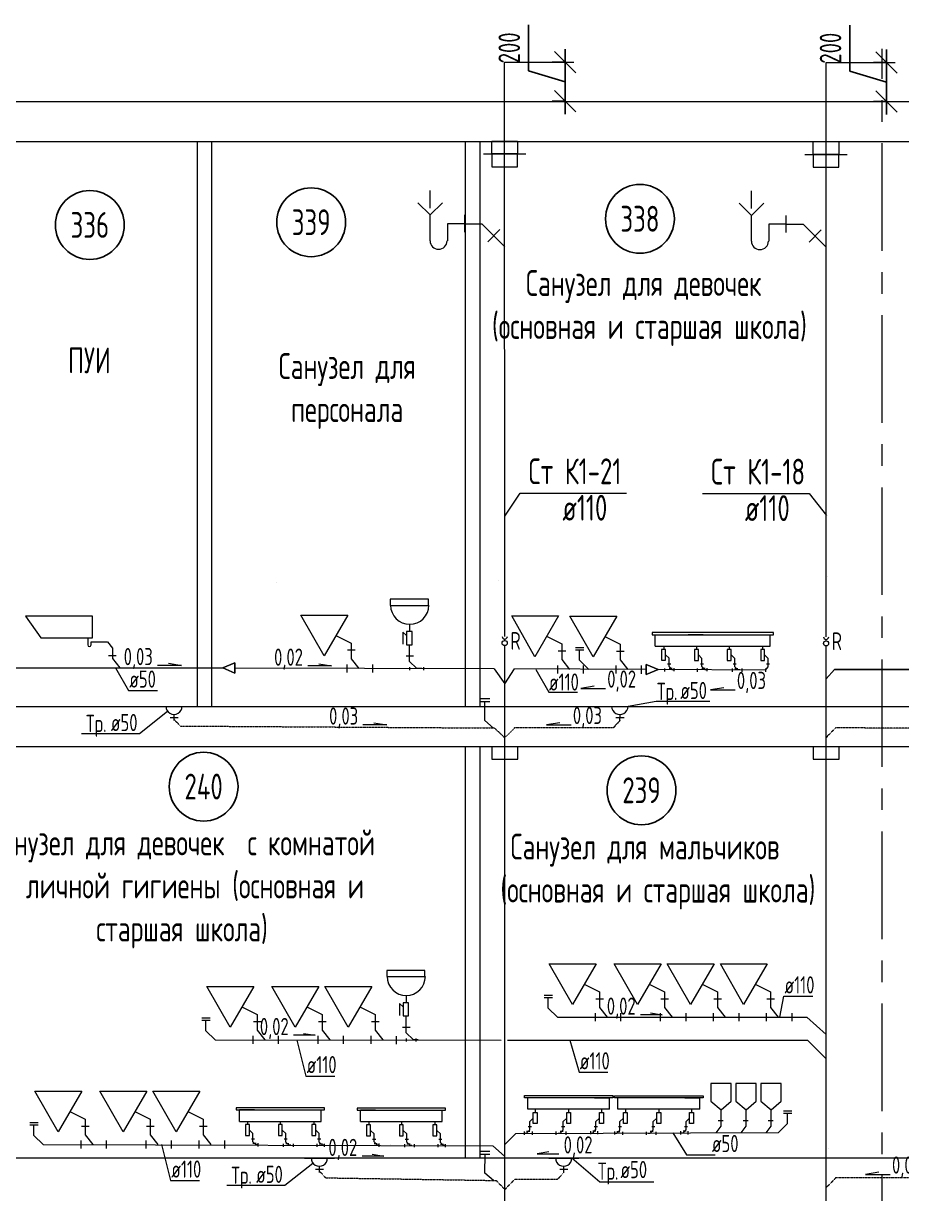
# Model space of a CAD drawing. Header units: millimetres. Extents: x -8689834 to 9419935, y -370377 to 166066.
# Drawn here: x -343534 to -333327, y -14320 to -719 of the extents above; entities that cross this region are included whole.
import ezdxf
from ezdxf.enums import TextEntityAlignment as Align

# ---------------------------------------------------------------- set-up
doc = ezdxf.new("R2010")
doc.units = ezdxf.units.MM
doc.header["$MEASUREMENT"] = 0
doc.linetypes.add('CENTER', pattern=[2, 1.25, -0.25, 0.25, -0.25])
doc.linetypes.add('gost5', pattern=[0.137795, 0.098425, -0.03937, 0, 0])
doc.layers.get('0').update_dxf_attribs({"color": 250, "lineweight": 9})
for name, color, linetype, lineweight in [('_0', 250, 'Continuous', 9), ('АР_Маркер экспликации', 239, 'Continuous', 13), ('АР_Номер помещения', 1, 'Continuous', 25), ('АР_Оси', 195, 'Continuous', 9), ('АР_Оси размеры', 164, 'Continuous', 9), ('АР_Помещения_площадь', 19, 'Continuous', 9), ('ВК_канализация', 32, 'Continuous', 30)]:
    doc.layers.add(name, color=color, linetype=linetype, lineweight=lineweight)
for name, color, linetype in [('PDF _0', 7, 'Continuous'), ('PDF __ВК-Text В1', 7, 'Continuous'), ('PDF __ВК-В1', 5, 'Continuous'), ('PDF __ВК-переход', 7, 'Continuous'), ('PDF __ВК-переход на SML', 3, 'Continuous'), ('PDF __ВК-противопожарные муфты', 1, 'Continuous'), ('PDF __ВК-размеры', 7, 'Continuous'), ('PDF __ВК-стены', 7, 'Continuous'), ('PDF __К14', 3, 'Continuous'), ('PDF __Сантехника', 7, 'Continuous'), ('PDF _TEKSTBK', 7, 'Continuous'), ('АР_Таблицы', 250, 'Continuous')]:
    doc.layers.add(name, color=color, linetype=linetype)
doc.layers.add('PDF __ВК-К1', color=7, linetype='Continuous', true_color=0xb80000)
doc.styles.add('ISOCPEUR', font='isocpeur.ttf', dxfattribs={"width": 0.7})
doc.styles.get("Standard").update_dxf_attribs({"font": 'isocpeur.ttf', "width": 0.7})
doc.styles.add('ГОСТ 2.304', font='isocpeur.ttf', dxfattribs={"width": 0.7})
doc.dimstyles.new('СПДС', dxfattribs={"dimscale": 100, "dimtxt": 2.5, "dimasz": 2.5, "dimexe": 1.5, "dimexo": 0, "dimgap": 1, "dimtad": 1, "dimdec": 0, "dimrnd": 1, "dimtxsty": 'ГОСТ 2.304', "dimblk": 'OBLIQUE', "dimcen": 2.5, "dimdle": 1.5, "dimadec": 0, "dimazin": 2, "dimtfac": 0.75, "dimtdec": 0, "dimtmove": 1, "dimatfit": 3, "dimfxl": 1, "dimtolj": 1, "dimarcsym": 1})

# ---------------------------------------------------------------- blocks, each defined once
blk = doc.blocks.new('*U3337')
at = {"layer": 'АР_Номер помещения', "color": 7}
blk.add_circle((-15720, 4793), 400, dxfattribs=at)
at = {"layer": 'АР_Помещения_площадь', "color": 7}
blk.add_line((-13545, 633), (-13545, 633), dxfattribs=at)
at = {"color": 7, "style": 'ISOCPEUR', "width": 0.7, "flags": 1}
blk.add_attdef('КАТЕГОРИЯ', (-499, -2092), '', height=250, dxfattribs=at)
at = {"layer": 'АР_Номер помещения', "color": 7, "style": 'ISOCPEUR', "width": 0.7}
blk.add_attdef('НОМЕР_ПОМЕЩЕНИЯ', text='', height=300, dxfattribs=at).set_placement((-15720, 4793), align=Align.MIDDLE_CENTER)
at = {"layer": 'АР_Помещения_площадь', "color": 7, "lineweight": 30, "width": 0.7, "flags": 104}
blk.add_attdef('ИМЯ_ПОМЕЩЕНИЯ', text='', height=100, dxfattribs=at).set_placement((158, 1217), align=Align.MIDDLE_CENTER)
at = {"layer": 'АР_Помещения_площадь', "color": 7, "style": 'ISOCPEUR', "width": 0.7}
blk.add_attdef('ПЛОЩАДЬ_ПОМЕЩЕНИЯ', text='', height=200, dxfattribs=at).set_placement((-13540, 880), align=Align.MIDDLE_RIGHT)
blk = doc.blocks.new('_Oblique')
at = {"color": 0, "linetype": 'ByBlock', "lineweight": -2}
blk.add_line((-0.5, -0.5), (0.5, 0.5), dxfattribs=at)
blk = doc.blocks.new('*D3395')
at = {"layer": 'АР_Оси размеры', "color": 0, "lineweight": -2, "ltscale": 100, "transparency": 16777216}
for p, q in [((-337662, -1269), (-337662, -736)), ((-337237, -1773), (-337237, -1020)), ((-337237, -1170), (-337387, -1170)), ((-337237, -1396), (-337662, -1269)), ((-337237, -1623), (-337387, -1623))]:
    blk.add_line(p, q, dxfattribs=at)
at = {"layer": 'АР_Оси размеры', "color": 0, "lineweight": -2, "ltscale": 100, "transparency": 16777216, "xscale": 250, "yscale": 250, "zscale": 250}
for p, rotation in [((-337237, -1170), 90), ((-337237, -1623), 270)]:
    blk.add_blockref('_Oblique', p, dxfattribs=dict(at, rotation=rotation))
at = {"layer": 'АР_Оси размеры', "color": 0, "lineweight": 13, "ltscale": 100, "transparency": 16777216, "insert": (-337887, -1003), "char_height": 250, "attachment_point": 5, "rotation": 90, "style": 'ГОСТ 2.304'}
blk.add_mtext('\\A1;200', dxfattribs=at)
blk = doc.blocks.new('*D3396')
at = {"layer": 'АР_Оси размеры', "color": 0, "lineweight": -2, "ltscale": 100, "transparency": 16777216}
for p, q in [((-333928, -1273), (-333928, -741)), ((-333503, -1777), (-333503, -1024)), ((-333503, -1174), (-333653, -1174)), ((-333503, -1401), (-333928, -1273)), ((-333503, -1627), (-333653, -1627))]:
    blk.add_line(p, q, dxfattribs=at)
at = {"layer": 'АР_Оси размеры', "color": 0, "lineweight": -2, "ltscale": 100, "transparency": 16777216, "xscale": 250, "yscale": 250, "zscale": 250}
for p, rotation in [((-333503, -1174), 90), ((-333503, -1627), 270)]:
    blk.add_blockref('_Oblique', p, dxfattribs=dict(at, rotation=rotation))
at = {"layer": 'АР_Оси размеры', "color": 0, "lineweight": 13, "ltscale": 100, "transparency": 16777216, "insert": (-334153, -1007), "char_height": 250, "attachment_point": 5, "rotation": 90, "style": 'ГОСТ 2.304'}
blk.add_mtext('\\A1;200', dxfattribs=at)
blk = doc.blocks.new('*U3363')
at = {"layer": 'АР_Номер помещения', "color": 7}
blk.add_circle((-15720, 4793), 400, dxfattribs=at)
at = {"layer": 'АР_Помещения_площадь', "color": 7}
blk.add_line((-13545, 633), (-13545, 633), dxfattribs=at)
at = {"color": 7, "style": 'ISOCPEUR', "width": 0.7, "flags": 1}
blk.add_attdef('КАТЕГОРИЯ', (-499, -2092), '', height=250, dxfattribs=at)
at = {"layer": 'АР_Номер помещения', "color": 7, "style": 'ISOCPEUR', "width": 0.7}
blk.add_attdef('НОМЕР_ПОМЕЩЕНИЯ', text='', height=300, dxfattribs=at).set_placement((-15720, 4793), align=Align.MIDDLE_CENTER)
at = {"layer": 'АР_Помещения_площадь', "color": 7, "lineweight": 30, "width": 0.7, "flags": 104}
blk.add_attdef('ИМЯ_ПОМЕЩЕНИЯ', text='', height=100, dxfattribs=at).set_placement((158, 1217), align=Align.MIDDLE_CENTER)
at = {"layer": 'АР_Помещения_площадь', "color": 7, "style": 'ISOCPEUR', "width": 0.7}
blk.add_attdef('ПЛОЩАДЬ_ПОМЕЩЕНИЯ', text='', height=200, dxfattribs=at).set_placement((-13540, 880), align=Align.MIDDLE_RIGHT)
blk = doc.blocks.new('*U3358')
at = {"layer": 'АР_Номер помещения', "color": 7}
blk.add_circle((-15720, 4793), 400, dxfattribs=at)
at = {"layer": 'АР_Помещения_площадь', "color": 7}
blk.add_line((-13545, 633), (-13545, 633), dxfattribs=at)
at = {"color": 7, "style": 'ISOCPEUR', "width": 0.7, "flags": 1}
blk.add_attdef('КАТЕГОРИЯ', (-499, -2092), '', height=250, dxfattribs=at)
at = {"layer": 'АР_Номер помещения', "color": 7, "style": 'ISOCPEUR', "width": 0.7}
blk.add_attdef('НОМЕР_ПОМЕЩЕНИЯ', text='', height=300, dxfattribs=at).set_placement((-15720, 4793), align=Align.MIDDLE_CENTER)
at = {"layer": 'АР_Помещения_площадь', "color": 7, "lineweight": 30, "width": 0.7, "flags": 104}
blk.add_attdef('ИМЯ_ПОМЕЩЕНИЯ', text='', height=100, dxfattribs=at).set_placement((158, 1217), align=Align.MIDDLE_CENTER)
at = {"layer": 'АР_Помещения_площадь', "color": 7, "style": 'ISOCPEUR', "width": 0.7}
blk.add_attdef('ПЛОЩАДЬ_ПОМЕЩЕНИЯ', text='', height=200, dxfattribs=at).set_placement((-13540, 880), align=Align.MIDDLE_RIGHT)
blk = doc.blocks.new('*U3361')
at = {"layer": 'АР_Номер помещения', "color": 7}
blk.add_circle((-15720, 4793), 400, dxfattribs=at)
at = {"layer": 'АР_Помещения_площадь', "color": 7}
blk.add_line((-13545, 633), (-13545, 633), dxfattribs=at)
at = {"color": 7, "style": 'ISOCPEUR', "width": 0.7, "flags": 1}
blk.add_attdef('КАТЕГОРИЯ', (-499, -2092), '', height=250, dxfattribs=at)
at = {"layer": 'АР_Номер помещения', "color": 7, "style": 'ISOCPEUR', "width": 0.7}
blk.add_attdef('НОМЕР_ПОМЕЩЕНИЯ', text='', height=300, dxfattribs=at).set_placement((-15720, 4793), align=Align.MIDDLE_CENTER)
at = {"layer": 'АР_Помещения_площадь', "color": 7, "lineweight": 30, "width": 0.7, "flags": 104}
blk.add_attdef('ИМЯ_ПОМЕЩЕНИЯ', text='', height=100, dxfattribs=at).set_placement((158, 1217), align=Align.MIDDLE_CENTER)
at = {"layer": 'АР_Помещения_площадь', "color": 7, "style": 'ISOCPEUR', "width": 0.7}
blk.add_attdef('ПЛОЩАДЬ_ПОМЕЩЕНИЯ', text='', height=200, dxfattribs=at).set_placement((-13540, 880), align=Align.MIDDLE_RIGHT)
blk = doc.blocks.new('*U3362')
at = {"layer": 'АР_Номер помещения', "color": 7}
blk.add_circle((-15720, 4793), 400, dxfattribs=at)
at = {"layer": 'АР_Помещения_площадь', "color": 7}
blk.add_line((-13545, 633), (-13545, 633), dxfattribs=at)
at = {"color": 7, "style": 'ISOCPEUR', "width": 0.7, "flags": 1}
blk.add_attdef('КАТЕГОРИЯ', (-499, -2092), '', height=250, dxfattribs=at)
at = {"layer": 'АР_Номер помещения', "color": 7, "style": 'ISOCPEUR', "width": 0.7}
blk.add_attdef('НОМЕР_ПОМЕЩЕНИЯ', text='', height=300, dxfattribs=at).set_placement((-15720, 4793), align=Align.MIDDLE_CENTER)
at = {"layer": 'АР_Помещения_площадь', "color": 7, "lineweight": 30, "width": 0.7, "flags": 104}
blk.add_attdef('ИМЯ_ПОМЕЩЕНИЯ', text='', height=100, dxfattribs=at).set_placement((158, 1217), align=Align.MIDDLE_CENTER)
at = {"layer": 'АР_Помещения_площадь', "color": 7, "style": 'ISOCPEUR', "width": 0.7}
blk.add_attdef('ПЛОЩАДЬ_ПОМЕЩЕНИЯ', text='', height=200, dxfattribs=at).set_placement((-13540, 880), align=Align.MIDDLE_RIGHT)

msp = doc.modelspace()

# ---------------------------------------------------------------- linework, layer by layer
at = {"layer": '_0', "color": 244, "ltscale": 500, "true_color": 0x991b1e}
for points in [[(-338226.5, -8566.4), (-338114.3, -8566.4)], [(-338226.7, -8602), (-338114.4, -8602)], [(-338071.4, -8908.5), (-338172.4, -8822.6), (-338170.6, -8602)], [(-338223.5, -13861), (-338111.3, -13861)], [(-338223.4, -13825.4), (-338111.1, -13825.4)], [(-338068.3, -14167.5), (-338169.3, -14081.6), (-338167.4, -13861)]]:
    msp.add_lwpolyline(points, dxfattribs=at)
at = {"layer": 'PDF _0', "lineweight": 13}
for points in [[(-337135.9, -1271.6), (-337339.1, -1068.4)], [(-333400.9, -1275.7), (-333604.1, -1072.5)]]:
    msp.add_lwpolyline(points, dxfattribs=at)
at = {"layer": 'PDF _0', "color": 3, "lineweight": 13}
for centre in [(-341783.7, -8655.2), (-341783.7, -8655.2), (-336601.8, -8657.3), (-336601.8, -8657.3), (-340094.8, -13906.4), (-340094.8, -13906.4), (-337255.3, -13906.4), (-337255.3, -13906.4)]:
    msp.add_arc(centre, 95.2, 179.99999, 0.00001, dxfattribs=at)
at = {"layer": 'PDF __ВК-Text В1', "lineweight": 13}
for points in [[(-341846.3, -8155.4), (-341697.3, -8180.6), (-341974.2, -8180.6)], [(-340101.3, -8162.2), (-339952.4, -8187.4), (-340229.3, -8187.4)], [(-336900.5, -8424), (-337055.1, -8450.2), (-336767.6, -8450.2)], [(-335393.5, -8440.4), (-335548.1, -8466.5), (-335260.6, -8466.5)], [(-339459.1, -8846.6), (-339310.1, -8871.8), (-339587, -8871.8)], [(-337299.8, -8847.2), (-337454.4, -8873.3), (-337166.9, -8873.3)], [(-336245, -12220.4), (-336108.7, -12243.4), (-336362.1, -12243.4)], [(-340277.4, -12457.5), (-340141.2, -12480.5), (-340394.5, -12480.5)], [(-339481.1, -13862.5), (-339344.9, -13885.5), (-339598.2, -13885.5)], [(-337427.2, -13833.3), (-337563.5, -13856.3), (-337310.1, -13856.3)], [(-333590.8, -14072.5), (-333745.4, -14098.7), (-333457.9, -14098.7)]]:
    msp.add_lwpolyline(points, dxfattribs=at)
at = {"layer": 'PDF __ВК-В1', "color": 244, "lineweight": 13, "true_color": 0x991b1e}
for points in [[(-337938.7, -7844.4), (-337940.2, -1170)], [(-334203.8, -7848.5), (-334205.1, -1174.1)], [(-337939.8, -14606.6), (-337939.8, -7955.2)], [(-334204.1, -18399.6), (-334205.1, -7955.2)]]:
    msp.add_lwpolyline(points, dxfattribs=at)
at = {"layer": 'PDF __ВК-К1', "lineweight": 13}
for points in [[(-338405.8, -2945.6), (-338405.8, -3144.6)], [(-334670.8, -2949.7), (-334670.8, -3148.7)], [(-338405.8, -3047.2), (-338604.7, -3047.2)], [(-338405.8, -3047.2), (-338206.8, -3047.2), (-337940.1, -3313.9)], [(-337995.2, -3115), (-338134.9, -3258.9)], [(-334670.8, -3051.3), (-334869.8, -3051.3)], [(-334670.8, -3051.3), (-334471.9, -3051.3), (-334205.2, -3318)], [(-334260.2, -3119.1), (-334399.9, -3263)], [(-341955.1, -8657.3), (-341608, -8657.3)], [(-336773.3, -8659.4), (-336426.2, -8659.4)], [(-340266.2, -13908.5), (-339919.1, -13908.5)], [(-337426.8, -13908.5), (-337079.7, -13908.5)]]:
    msp.add_lwpolyline(points, dxfattribs=at)
at = {"layer": 'PDF __ВК-К1', "color": 244, "lineweight": 13, "true_color": 0x991b1e}
for points in [[(-342556.7, -7905.5), (-342497.4, -7981.7)], [(-342497.4, -7981.7), (-342497.4, -8100.2), (-342412.7, -8210.2)], [(-339765.7, -8001.5), (-339676.8, -8001.5)], [(-339723.4, -7921.1), (-339723.4, -8103.1)], [(-339048.7, -7940), (-339048.7, -8130.5)], [(-337316.9, -8011.8), (-337228, -8011.8)], [(-337274.5, -7931.4), (-337274.5, -8113.4)], [(-337019.8, -7976.5), (-337117, -7976.5)], [(-337019.8, -8002.6), (-337117, -8002.6)], [(-336962.8, -8228), (-337069.6, -8121.2), (-337069.6, -8002.6)], [(-336641.4, -8014), (-336552.5, -8014)], [(-336599.1, -7933.6), (-336599.1, -8115.6)], [(-342544, -8066.3), (-342455.1, -8066.3)], [(-339723.4, -8103.1), (-339634.5, -8217.4)], [(-339086.8, -8071.3), (-338997.9, -8071.3)], [(-338904.7, -8218.7), (-338959.8, -8218.7), (-339048.7, -8130.5)], [(-337274.5, -8113.4), (-337185.6, -8227.7)], [(-336599.1, -8115.6), (-336510.2, -8229.9)], [(-336029.6, -8192.2), (-336029.6, -8155.8)], [(-335648, -8193.6), (-335648, -8157.1)], [(-339770, -8264), (-339770, -8170.9)], [(-339477.5, -8171.3), (-339477.5, -8264.5)], [(-339044.3, -8200.3), (-339044.3, -8236.8)], [(-338883.1, -8199.8), (-338883.1, -8236.2)], [(-337321.1, -8274.3), (-337321.1, -8181.1)], [(-337028.6, -8181.6), (-337028.6, -8274.7)], [(-336645.6, -8276.5), (-336645.6, -8183.3)], [(-336353.2, -8183.8), (-336353.2, -8277)], [(-336082.6, -8216.4), (-336082.6, -8252.8)], [(-336047, -8160.9), (-336010.6, -8160.9)], [(-335968.9, -8231.2), (-335993.2, -8231.2), (-336029.6, -8192.2)], [(-336029.6, -8211.3), (-335993.2, -8211.3)], [(-335968.9, -8247.8), (-335968.9, -8211.3)], [(-335701, -8217.7), (-335701, -8254.2)], [(-335665.4, -8162.2), (-335628.9, -8162.2)], [(-335587.2, -8232.5), (-335611.5, -8232.5), (-335648, -8193.6)], [(-335648, -8212.6), (-335611.5, -8212.6)], [(-335587.2, -8249.1), (-335587.2, -8212.6)], [(-335295.8, -8217.7), (-335295.8, -8254.2)], [(-335285.4, -8162.2), (-335249, -8162.2)], [(-335266.3, -8197.4), (-335266.3, -8160.9)], [(-335207.3, -8233.8), (-335229.9, -8233.8), (-335266.3, -8197.4)], [(-335266.3, -8216.4), (-335229.9, -8216.4)], [(-335182.1, -8217.7), (-335182.1, -8254.2)], [(-334907.2, -8235.9), (-334907.2, -8235.9), (-334877.7, -8198.6)], [(-334907.2, -8217.7), (-334907.2, -8254.2)], [(-334896.8, -8162.2), (-334860.4, -8162.2)], [(-334877.7, -8198.6), (-334877.7, -8162.2)], [(-331278, -8230), (-332813.4, -8228.4), (-334105.4, -8228.4), (-332827.3, -8228.4)], [(-341955.1, -8657.3), (-341608, -8657.3)], [(-336773.3, -8659.4), (-336426.2, -8659.4)], [(-341735, -8788.5), (-341828.2, -8788.5)], [(-341735, -8788.5), (-341828.2, -8788.5)], [(-341781.6, -8822.4), (-341780.9, -8750.4)], [(-336553.1, -8790.7), (-336646.3, -8790.7)], [(-336553.1, -8790.7), (-336646.3, -8790.7)], [(-336599.7, -8824.5), (-336599, -8752.6)], [(-337383.9, -12019.3), (-337481.2, -12019.3)], [(-337383.9, -12045.3), (-337481.2, -12045.3)], [(-337327, -12270.8), (-337433.8, -12164), (-337433.8, -12045.3)], [(-336880, -12054.9), (-336791.1, -12054.9)], [(-336837.7, -11974.4), (-336837.7, -12156.5)], [(-336124.2, -12054.9), (-336035.3, -12054.9)], [(-336081.8, -11974.4), (-336081.8, -12156.5)], [(-335508.1, -12054.9), (-335419.2, -12054.9)], [(-335465.7, -11974.4), (-335465.7, -12156.5)], [(-334891.5, -12054.9), (-334802.7, -12054.9)], [(-334849.2, -11974.4), (-334849.2, -12156.5)], [(-340817.2, -12238.2), (-340817.2, -12420.3)], [(-340061.4, -12238.2), (-340061.4, -12420.3)], [(-339445.2, -12238.2), (-339445.2, -12420.3)], [(-336884.2, -12317.3), (-336884.2, -12224.2)], [(-336837.7, -12156.5), (-336748.8, -12270.8)], [(-336592.1, -12224.2), (-336592.1, -12317.3)], [(-336128.4, -12317.3), (-336128.4, -12224.2)], [(-336081.8, -12156.5), (-335993, -12270.8)], [(-335836.3, -12224.2), (-335836.3, -12317.3)], [(-335512.3, -12317.3), (-335512.3, -12224.2)], [(-335465.7, -12156.5), (-335376.8, -12270.8)], [(-335219.8, -12224.7), (-335219.8, -12317.8)], [(-334895.8, -12317.3), (-334895.8, -12224.2)], [(-334849.2, -12156.5), (-334760.3, -12270.8)], [(-334603.3, -12224.7), (-334603.3, -12317.8)], [(-341363.5, -12283), (-341460.7, -12283)], [(-341363.5, -12309.1), (-341460.7, -12309.1)], [(-341306.5, -12534.5), (-341413.3, -12427.8), (-341413.3, -12309.1)], [(-340859.5, -12318.7), (-340770.6, -12318.7)], [(-340103.7, -12318.7), (-340014.8, -12318.7)], [(-339487.6, -12318.7), (-339398.7, -12318.7)], [(-339089.5, -12255.5), (-339089.5, -12446)], [(-340863.7, -12581.1), (-340863.7, -12488)], [(-340817.2, -12420.3), (-340728.3, -12534.5)], [(-340571.7, -12488), (-340571.7, -12581.1)], [(-340107.9, -12581.1), (-340107.9, -12488)], [(-340061.4, -12420.3), (-339972.5, -12534.5)], [(-339815.8, -12488), (-339815.8, -12581.1)], [(-339491.8, -12581.1), (-339491.8, -12488)], [(-339445.2, -12420.3), (-339356.3, -12534.5)], [(-339199.3, -12488.5), (-339199.3, -12581.6)], [(-339127.6, -12386.7), (-339038.8, -12386.7)], [(-338945.6, -12534.8), (-339000.7, -12534.8), (-339089.5, -12446)], [(-339085.2, -12515.8), (-339085.2, -12552.2)], [(-338973.1, -12516.6), (-338973.1, -12553.1)], [(-342815.7, -13454.8), (-342815.7, -13636.8)], [(-342059.9, -13454.8), (-342059.9, -13636.8)], [(-341443.8, -13454.8), (-341443.8, -13636.8)], [(-335426.6, -13419.3), (-335426.6, -13538)], [(-335136.4, -13418.9), (-335136.4, -13537.6)], [(-334846.2, -13418.6), (-334846.2, -13537.3)], [(-334760, -13614.1), (-334653.2, -13507.3), (-334653.2, -13388.7)], [(-334603.4, -13362.6), (-334700.6, -13362.6)], [(-334603.4, -13388.7), (-334700.6, -13388.7)], [(-343362, -13499.6), (-343459.3, -13499.6)], [(-343362, -13525.7), (-343459.3, -13525.7)], [(-343305.1, -13751.1), (-343411.8, -13644.3), (-343411.8, -13525.7)], [(-342858.1, -13535.2), (-342769.2, -13535.2)], [(-342102.3, -13535.2), (-342013.4, -13535.2)], [(-341486.1, -13535.2), (-341397.2, -13535.2)], [(-337708.2, -13617.9), (-337685.6, -13617.9), (-337649.2, -13580.4)], [(-337708.2, -13635.9), (-337708.2, -13599.5)], [(-337649.2, -13599.5), (-337685.6, -13599.5)], [(-337630.1, -13544), (-337666.6, -13544)], [(-337649.2, -13580.4), (-337649.2, -13544)], [(-337619.7, -13599.5), (-337619.7, -13635.9)], [(-337344.8, -13599.5), (-337344.8, -13635.9)], [(-337319.6, -13617.5), (-337297, -13617.5), (-337260.6, -13579.1)], [(-337260.6, -13598.2), (-337297, -13598.2)], [(-337241.5, -13544), (-337277.9, -13544)], [(-337260.6, -13579.1), (-337260.6, -13542.7)], [(-337231.1, -13599.5), (-337231.1, -13635.9)], [(-336939.7, -13617), (-336915.4, -13617), (-336879, -13575.3)], [(-336939.7, -13630.8), (-336939.7, -13594.4)], [(-336879, -13594.4), (-336915.4, -13594.4)], [(-336861.6, -13544), (-336898, -13544)], [(-336879, -13575.3), (-336879, -13538.9)], [(-336855.9, -13630.8), (-336855.9, -13594.4)], [(-336660.3, -13616.7), (-336637.7, -13616.7), (-336601.3, -13581.9)], [(-336660.2, -13634.9), (-336660.2, -13598.5)], [(-336601.3, -13600.9), (-336637.7, -13600.9)], [(-336582.2, -13545.4), (-336618.6, -13545.4)], [(-336601.3, -13581.9), (-336601.3, -13545.4)], [(-336571.8, -13600.9), (-336571.8, -13637.4)], [(-336296.9, -13600.9), (-336296.9, -13637.4)], [(-336271.6, -13616.2), (-336249.1, -13616.2), (-336212.7, -13580.6)], [(-336212.7, -13599.6), (-336249.1, -13599.6)], [(-336193.6, -13545.4), (-336230, -13545.4)], [(-336212.7, -13580.6), (-336212.7, -13544.1)], [(-336183.1, -13600.9), (-336183.1, -13637.4)], [(-335891.7, -13615.8), (-335867.4, -13615.8), (-335831, -13576.8)], [(-335891.7, -13632.3), (-335891.7, -13595.9)], [(-335831, -13595.9), (-335867.4, -13595.9)], [(-335813.6, -13545.4), (-335850, -13545.4)], [(-335831, -13576.8), (-335831, -13540.3)], [(-335808, -13632.3), (-335808, -13595.9)], [(-335426.6, -13538), (-335484.6, -13615.3)], [(-335399, -13474.5), (-335457, -13474.5)], [(-335136.4, -13537.6), (-335194.4, -13614.9)], [(-335108.8, -13474.1), (-335166.8, -13474.1)], [(-334846.2, -13537.3), (-334904.2, -13614.6)], [(-334818.6, -13473.8), (-334876.6, -13473.8)], [(-342862.3, -13797.7), (-342862.3, -13704.5)], [(-342815.7, -13636.8), (-342726.9, -13751.1)], [(-342570.2, -13704.5), (-342570.2, -13797.7)], [(-342106.5, -13797.7), (-342106.5, -13704.5)], [(-342059.9, -13636.8), (-341971, -13751.1)], [(-341814.4, -13704.5), (-341814.4, -13797.7)], [(-341490.4, -13797.7), (-341490.4, -13704.5)], [(-341443.8, -13636.8), (-341354.9, -13751.1)], [(-341198.3, -13704.5), (-341198.3, -13797.7)], [(-340882.6, -13685.4), (-340846.1, -13685.4)], [(-340865.2, -13716.7), (-340865.2, -13680.3)], [(-340804.4, -13754.9), (-340828.7, -13754.9), (-340865.2, -13716.7)], [(-340865.2, -13735.8), (-340828.7, -13735.8)], [(-340804.4, -13772.2), (-340804.4, -13735.8)], [(-340502.6, -13685.4), (-340466.2, -13685.4)], [(-340483.5, -13720.5), (-340483.5, -13684.1)], [(-340424.5, -13757), (-340447.1, -13757), (-340483.5, -13720.5)], [(-340114, -13685.4), (-340077.6, -13685.4)], [(-340094.9, -13721.8), (-340094.9, -13685.4)], [(-340035.9, -13759), (-340058.5, -13759), (-340094.9, -13721.8)], [(-339475.4, -13688.8), (-339439, -13688.8)], [(-339458, -13720.1), (-339458, -13683.7)], [(-339397.3, -13758.3), (-339421.6, -13758.3), (-339458, -13720.1)], [(-339095.4, -13688.8), (-339059, -13688.8)], [(-339076.3, -13723.9), (-339076.3, -13687.5)], [(-339017.3, -13760.4), (-339039.9, -13760.4), (-339076.3, -13723.9)], [(-338706.8, -13688.8), (-338670.4, -13688.8)], [(-338687.7, -13725.2), (-338687.7, -13688.8)], [(-338628.7, -13762.5), (-338651.3, -13762.5), (-338687.7, -13725.2)], [(-340513, -13740.9), (-340513, -13777.3)], [(-340483.5, -13739.6), (-340447.1, -13739.6)], [(-340399.3, -13740.9), (-340399.3, -13777.3)], [(-340124.4, -13740.9), (-340124.4, -13777.3)], [(-340094.9, -13740.9), (-340058.5, -13740.9)], [(-340035.9, -13777.3), (-340035.9, -13740.9)], [(-339458, -13739.2), (-339421.6, -13739.2)], [(-339397.3, -13775.7), (-339397.3, -13739.2)], [(-339105.8, -13744.3), (-339105.8, -13780.7)], [(-339076.3, -13743), (-339039.9, -13743)], [(-338992.1, -13744.3), (-338992.1, -13780.7)], [(-338717.2, -13744.3), (-338717.2, -13780.7)], [(-338687.7, -13744.3), (-338651.3, -13744.3)], [(-338628.7, -13780.7), (-338628.7, -13744.3)], [(-340266.2, -13908.5), (-339919.1, -13908.5)], [(-340092.7, -14073.6), (-340092, -14001.7)], [(-337426.8, -13908.5), (-337079.7, -13908.5)], [(-337253.2, -14073.6), (-337252.5, -14001.7)], [(-340046.1, -14039.8), (-340139.2, -14039.8)], [(-340046.1, -14039.8), (-340139.2, -14039.8)], [(-337206.7, -14039.8), (-337299.8, -14039.8)], [(-337206.7, -14039.8), (-337299.8, -14039.8)]]:
    msp.add_lwpolyline(points, dxfattribs=at)
at = {"layer": 'PDF __ВК-К1', "color": 244, "linetype": 'gost5', "lineweight": 13, "ltscale": 0.5, "true_color": 0x991b1e}
for points in [[(-341788.1, -8800.8), (-341711.9, -8885.5), (-338056.7, -8908.5), (-337941.3, -9022.8)], [(-336599.7, -8820.4), (-336675.9, -8905.1), (-337821.9, -8905.5), (-337939.8, -9019.8)], [(-332163.9, -8824.5), (-332240.1, -8909.2), (-334096.5, -8908.3), (-334206.6, -9022.6)], [(-332446.2, -13906.4), (-332522.4, -14136.7), (-334091.5, -14136.7), (-334201.6, -14251)], [(-340099.2, -14052.1), (-340023, -14136.7), (-338038.7, -14168), (-337937.8, -14272.6)], [(-337253.2, -14073.6), (-337329.4, -14158.3), (-337827.7, -14158.3), (-337937.8, -14272.6)]]:
    msp.add_lwpolyline(points, dxfattribs=at)
at = {"layer": 'PDF __ВК-переход', "lineweight": 13}
for points in [[(-341076.8, -8269.9), (-341076.8, -8151.4), (-341216.5, -8210.7), (-341076.8, -8269.9), (-341076.8, -8151.4), (-341216.5, -8210.7), (-341076.8, -8269.9), (-341216.5, -8210.7), (-341076.8, -8151.4)], [(-336297.1, -8288.1), (-336297.1, -8169.6), (-336157.4, -8228.8), (-336297.1, -8288.1), (-336297.1, -8169.6), (-336157.4, -8228.8), (-336297.1, -8288.1), (-336157.4, -8228.8), (-336297.1, -8169.6)]]:
    msp.add_lwpolyline(points, close=True, dxfattribs=at)
at = {"layer": 'PDF __ВК-переход на SML', "lineweight": 13}
for points in [[(-338090.3, -2088.6), (-337789.8, -2088.6), (-337789.8, -2236.7), (-338090.3, -2236.7)], [(-334355.4, -2092.7), (-334054.8, -2092.7), (-334054.8, -2240.8), (-334355.4, -2240.8)]]:
    msp.add_lwpolyline(points, close=True, dxfattribs=at)
at = {"layer": 'PDF __ВК-противопожарные муфты', "lineweight": 13}
for points in [[(-338187.7, -2236.7), (-337942.2, -2236.7), (-337692.4, -2236.7)], [(-338090.3, -2236.7), (-338090.3, -2384.9), (-337789.8, -2384.9), (-337789.8, -2236.7)], [(-334452.8, -2240.8), (-334207.2, -2240.8), (-333957.5, -2240.8)], [(-334355.4, -2240.8), (-334355.4, -2389), (-334054.8, -2389), (-334054.8, -2240.8)], [(-338185.3, -9122.9), (-337939.8, -9122.9), (-337690.1, -9122.9)], [(-338087.9, -9122.9), (-338087.9, -9271.1), (-337787.4, -9271.1), (-337787.4, -9122.9)], [(-334450.6, -9122.9), (-334205.1, -9122.9), (-333955.4, -9122.9)], [(-334353.3, -9122.9), (-334353.3, -9271.1), (-334052.7, -9271.1), (-334052.7, -9122.9)]]:
    msp.add_lwpolyline(points, dxfattribs=at)
at = {"layer": 'PDF __ВК-размеры', "lineweight": 13}
for points in [[(-337940.2, -1170), (-337135.9, -1170)], [(-334205.2, -1174.1), (-333400.9, -1174.1)]]:
    msp.add_lwpolyline(points, dxfattribs=at)
at = {"layer": 'PDF __ВК-стены', "color": 18, "lineweight": 13, "true_color": 0x000000}
for points in [[(-358874.2, -1627), (-286454.4, -1627)], [(-358874.2, -2092.7), (-286454.4, -2092.7)], [(-341514.9, -2092.7), (-341514.9, -8657.3)], [(-341345.6, -2092.7), (-341345.6, -8657.3)], [(-338399.4, -2092.7), (-338399.4, -8657.3)], [(-338230.1, -2092.7), (-338230.1, -8657.3)], [(-358500.8, -8657.3), (-278656.6, -8657.3)], [(-358497.7, -9122.9), (-278656.6, -9122.9)], [(-338399.4, -9122.9), (-338399.4, -13906.4)], [(-338230.1, -9122.9), (-338230.1, -13906.4)], [(-358331.5, -13906.4), (-278656.6, -13906.4)]]:
    msp.add_lwpolyline(points, dxfattribs=at)
at = {"layer": 'PDF __К14', "lineweight": 13}
for points in [[(-338807.9, -2865.2), (-338807.9, -2662)], [(-335073, -2869.3), (-335073, -2666.1)]]:
    msp.add_lwpolyline(points, dxfattribs=at)
at = {"layer": 'PDF __Сантехника', "lineweight": 13}
for points in [[(-338825.6, -7410.9), (-339270, -7410.9), (-339270, -7482.8), (-338825.6, -7482.8)], [(-342730.2, -7609.1), (-343509.1, -7609.1), (-343331.3, -7858.9), (-342730.2, -7858.9)], [(-340036.6, -8069.3), (-340307.6, -7595.2), (-339761.5, -7595.2)], [(-337587.8, -8079.5), (-337858.7, -7605.4), (-337312.6, -7605.4)], [(-336912.3, -8081.8), (-337183.2, -7607.7), (-336637.2, -7607.7)], [(-339016.1, -7787.6), (-339079.5, -7787.6), (-339079.5, -7940), (-339016.1, -7940)], [(-334817, -7799.6), (-336227.4, -7799.7), (-336227.4, -7824), (-334817, -7823.9)], [(-336069.6, -7994.3), (-336116.4, -7994.3), (-336116.4, -8121), (-336069.6, -8121)], [(-335687.9, -7995.7), (-335734.8, -7995.7), (-335734.8, -8122.3), (-335687.9, -8122.3)], [(-335308, -7995.7), (-335353.1, -7995.7), (-335353.1, -8122.3), (-335308, -8122.3)], [(-334919.4, -7995.7), (-334964.5, -7995.7), (-334964.5, -8122.3), (-334919.4, -8122.3)], [(-337150.9, -12122.6), (-337421.8, -11648.5), (-336875.8, -11648.5)], [(-336395.1, -12122.6), (-336666, -11648.5), (-336119.9, -11648.5)], [(-335779, -12122.6), (-336049.9, -11648.5), (-335503.8, -11648.5)], [(-335162.5, -12122.6), (-335433.4, -11648.5), (-334887.3, -11648.5)], [(-338866.4, -11726.3), (-339310.9, -11726.3), (-339310.9, -11798.2), (-338866.4, -11798.2)], [(-341130.4, -12386.4), (-341401.3, -11912.3), (-340855.3, -11912.3)], [(-340374.6, -12386.4), (-340645.5, -11912.3), (-340099.5, -11912.3)], [(-339758.5, -12386.4), (-340029.4, -11912.3), (-339483.3, -11912.3)], [(-339056.9, -12103), (-339120.4, -12103), (-339120.4, -12255.4), (-339056.9, -12255.4)], [(-343129, -13602.9), (-343399.9, -13128.8), (-342853.8, -13128.8)], [(-342373.2, -13602.9), (-342644.1, -13128.8), (-342098, -13128.8)], [(-341757, -13602.9), (-342028, -13128.8), (-341481.9, -13128.8)], [(-337709.9, -13181.4), (-336682.9, -13181.4), (-336682.9, -13205.6), (-337709.9, -13205.6)], [(-336662, -13182.8), (-335634.9, -13182.8), (-335634.9, -13207.1), (-336662, -13207.1)], [(-340034.2, -13322.8), (-341061.3, -13322.8), (-341061.3, -13347), (-340034.2, -13347)], [(-338627, -13326.2), (-339654.1, -13326.2), (-339654.1, -13350.5), (-338627, -13350.5)], [(-337607.6, -13377.4), (-337562.5, -13377.4), (-337562.5, -13504.1), (-337607.6, -13504.1)], [(-337219, -13377.4), (-337173.9, -13377.4), (-337173.9, -13504.1), (-337219, -13504.1)], [(-336839, -13377.4), (-336792.2, -13377.4), (-336792.2, -13504.1), (-336839, -13504.1)], [(-336559.6, -13378.9), (-336514.5, -13378.9), (-336514.5, -13505.5), (-336559.6, -13505.5)], [(-336171, -13378.9), (-336125.9, -13378.9), (-336125.9, -13505.5), (-336171, -13505.5)], [(-335791.1, -13378.9), (-335744.2, -13378.9), (-335744.2, -13505.5), (-335791.1, -13505.5)], [(-340905.1, -13518.8), (-340952, -13518.8), (-340952, -13645.5), (-340905.1, -13645.5)], [(-340525.2, -13518.8), (-340570.3, -13518.8), (-340570.3, -13645.5), (-340525.2, -13645.5)], [(-340136.5, -13518.8), (-340181.7, -13518.8), (-340181.7, -13645.5), (-340136.5, -13645.5)], [(-339497.9, -13522.2), (-339544.8, -13522.2), (-339544.8, -13648.9), (-339497.9, -13648.9)], [(-339118, -13522.2), (-339163.1, -13522.2), (-339163.1, -13648.9), (-339118, -13648.9)], [(-338729.4, -13522.2), (-338774.5, -13522.2), (-338774.5, -13648.9), (-338729.4, -13648.9)]]:
    msp.add_lwpolyline(points, close=True, dxfattribs=at)
for points in [[(-339045.7, -7707.2), (-339045.7, -7787.6)], [(-342785.3, -7858.9), (-342785.3, -7943.6)], [(-339901.2, -7832.2), (-339723.4, -7921.1)], [(-339079.5, -7834.2), (-339121.9, -7796.1), (-339121.9, -7935.7)], [(-337452.3, -7842.5), (-337274.5, -7931.4)], [(-336776.9, -7844.7), (-336599.1, -7933.6)], [(-336192.2, -7957.5), (-336192.2, -7823.9)], [(-335632.4, -7823.9), (-335805.9, -7823.9)], [(-334855.2, -7957.5), (-334855.2, -7823.9)], [(-342747.2, -7943.6), (-342747.2, -7905.5), (-342556.7, -7905.5)], [(-336192.2, -7957.5), (-334855.2, -7957.5)], [(-336092.1, -7956.2), (-336092.1, -7994.3)], [(-335710.5, -7957.5), (-335710.5, -7995.7)], [(-335330.5, -7957.5), (-335330.5, -7995.7)], [(-334941.9, -7957.5), (-334941.9, -7995.7)], [(-336029.7, -8098.4), (-336069.6, -8058.5)], [(-336029.7, -8160.9), (-336029.7, -8098.4)], [(-335648, -8099.8), (-335687.9, -8059.9)], [(-335648, -8162.2), (-335648, -8099.8)], [(-335266.3, -8099.8), (-335308, -8059.9)], [(-335266.3, -8162.2), (-335266.3, -8099.8)], [(-334877.7, -8099.8), (-334919.4, -8059.9)], [(-334877.7, -8162.2), (-334877.7, -8099.8)], [(-337015.5, -11885.5), (-336837.7, -11974.4)], [(-336259.6, -11885.5), (-336081.8, -11974.4)], [(-335643.5, -11885.5), (-335465.7, -11974.4)], [(-335027, -11885.5), (-334849.2, -11974.4)], [(-339086.6, -12022.6), (-339086.6, -12103)], [(-340995, -12149.3), (-340817.2, -12238.2)], [(-340239.1, -12149.3), (-340061.4, -12238.2)], [(-339623, -12149.3), (-339445.2, -12238.2)], [(-339120.4, -12149.6), (-339162.8, -12111.5), (-339162.8, -12251.2)], [(-335424, -13418.9), (-335424, -13347.1), (-335308.1, -13245), (-335308.1, -13040.6), (-335542.8, -13040.6), (-335542.8, -13245), (-335424, -13347.1)], [(-335133.9, -13418.6), (-335133.9, -13346.8), (-335017.9, -13244.6), (-335017.9, -13040.3), (-335252.6, -13040.3), (-335252.6, -13244.6), (-335133.9, -13346.8)], [(-334843.7, -13418.2), (-334843.7, -13346.4), (-334727.7, -13244.3), (-334727.7, -13039.9), (-334962.4, -13039.9), (-334962.4, -13244.3), (-334843.7, -13346.4)], [(-337671.8, -13339.2), (-337671.8, -13205.6)], [(-336894.5, -13205.6), (-336721, -13205.6)], [(-336721, -13339.2), (-336721, -13205.6)], [(-336623.8, -13340.7), (-336623.8, -13207.1)], [(-335846.6, -13207.1), (-335673.1, -13207.1)], [(-335673.1, -13340.7), (-335673.1, -13207.1)], [(-342993.5, -13365.9), (-342815.7, -13454.8)], [(-342237.7, -13365.9), (-342059.9, -13454.8)], [(-341621.6, -13365.9), (-341443.8, -13454.8)], [(-341023.1, -13480.6), (-341023.1, -13347)], [(-340849.6, -13347), (-341023.1, -13347)], [(-340072.4, -13480.6), (-340072.4, -13347)], [(-339615.9, -13484.1), (-339615.9, -13350.5)], [(-339442.4, -13350.5), (-339615.9, -13350.5)], [(-338665.2, -13484.1), (-338665.2, -13350.5)], [(-336721, -13339.2), (-337671.8, -13339.2)], [(-337649.2, -13481.5), (-337607.6, -13441.6)], [(-337585, -13339.2), (-337585, -13377.4)], [(-337260.6, -13481.5), (-337219, -13441.6)], [(-337196.4, -13339.2), (-337196.4, -13377.4)], [(-336878.9, -13481.5), (-336839, -13441.6)], [(-336816.5, -13339.2), (-336816.5, -13377.4)], [(-335673.1, -13340.7), (-336623.8, -13340.7)], [(-336601.3, -13483), (-336559.6, -13443.1)], [(-336537.1, -13340.7), (-336537.1, -13378.9)], [(-336212.6, -13483), (-336171, -13443.1)], [(-336148.4, -13340.7), (-336148.4, -13378.9)], [(-335831, -13483), (-335791.1, -13443.1)], [(-335768.5, -13340.7), (-335768.5, -13378.9)], [(-341023.1, -13480.6), (-340072.4, -13480.6)], [(-340927.7, -13480.6), (-340927.7, -13518.8)], [(-340865.2, -13622.9), (-340905.1, -13583)], [(-340547.7, -13480.6), (-340547.7, -13518.8)], [(-340483.5, -13622.9), (-340525.2, -13583)], [(-340159.1, -13480.6), (-340159.1, -13518.8)], [(-340094.9, -13622.9), (-340136.5, -13583)], [(-339615.9, -13484.1), (-338665.2, -13484.1)], [(-339520.5, -13484.1), (-339520.5, -13522.2)], [(-339458, -13626.3), (-339497.9, -13586.4)], [(-339140.5, -13484.1), (-339140.5, -13522.2)], [(-339076.4, -13626.3), (-339118, -13586.4)], [(-338751.9, -13484.1), (-338751.9, -13522.2)], [(-338687.7, -13626.3), (-338729.4, -13586.4)], [(-337649.2, -13544), (-337649.2, -13481.5)], [(-337260.6, -13544), (-337260.6, -13481.5)], [(-336878.9, -13544), (-336878.9, -13481.5)], [(-336601.3, -13545.4), (-336601.3, -13483)], [(-336212.6, -13545.4), (-336212.6, -13483)], [(-335831, -13545.4), (-335831, -13483)], [(-340865.2, -13685.4), (-340865.2, -13622.9)], [(-340483.5, -13685.4), (-340483.5, -13622.9)], [(-340094.9, -13685.4), (-340094.9, -13622.9)], [(-339458, -13688.8), (-339458, -13626.3)], [(-339076.4, -13688.8), (-339076.4, -13626.3)], [(-338687.7, -13688.8), (-338687.7, -13626.3)]]:
    msp.add_lwpolyline(points, dxfattribs=at)
for centre, radius, start, end in [((-339043.6, -7480.7), 222.2, 180, 0), ((-342766.2, -7943.6), 19, 180.00002, 359.99998), ((-339084.4, -11796.1), 222.2, 180, 0)]:
    msp.add_arc(centre, radius, start, end, dxfattribs=at)
at = {"layer": 'PDF _TEKSTBK', "lineweight": 13}
for points in [[(-338807.9, -2945.6), (-338947.6, -2805.9)], [(-338807.9, -3246.2), (-338807.9, -2945.6), (-338664, -2805.9)], [(-335073, -2949.7), (-335212.7, -2810.1)], [(-335073, -3250.3), (-335073, -2949.7), (-334929, -2810.1)], [(-338604.7, -3047.2), (-338604.7, -3246.2)], [(-334869.8, -3051.3), (-334869.8, -3250.3)]]:
    msp.add_lwpolyline(points, dxfattribs=at)
for centre in [(-338708.4, -3244.1), (-334973.5, -3248.2)]:
    msp.add_arc(centre, 99.5, 180.00001, 359.99999, dxfattribs=at)
at = {"layer": 'АР_Оси', "color": 18, "linetype": 'CENTER', "lineweight": 13, "ltscale": 1000, "true_color": 0x000000}
msp.add_line((-333551.6, -25361.3), (-333551.6, -1014.3), dxfattribs=at)
at = {"layer": 'ВК_канализация', "color": 18, "lineweight": 13, "ltscale": 500, "true_color": 0x000000}
for points in [[(-337940.1, -6446.1), (-337761.4, -6178.3), (-336522.3, -6178.3)], [(-335641.1, -6182.4), (-334402, -6182.4), (-334198.9, -6437.2)], [(-342461.4, -8210.5), (-342311.3, -8472.9), (-341976.1, -8472.9)], [(-337578.8, -8229.9), (-337428.7, -8492.4), (-337093.4, -8492.4)], [(-335554.1, -8598.8), (-336179, -8598.8), (-336506.6, -8659.4)], [(-342858.2, -8971.6), (-342183.7, -8971.6), (-341858.4, -8714.3)], [(-334740.6, -12271.3), (-334695, -12027), (-334359.8, -12027)], [(-340356.7, -12536.5), (-340249.5, -12953.4), (-339914.3, -12953.4)], [(-337181.7, -12536.2), (-337074.4, -12909.7), (-336739.2, -12909.7)], [(-335986.2, -13615.5), (-335827, -13870.7), (-335491.8, -13870.7)], [(-341929.7, -13751.1), (-341822.5, -14168), (-341487.3, -14168)], [(-341169.2, -14222.8), (-340494.8, -14222.8), (-340169.5, -13965.5)], [(-336208.2, -14187.7), (-336833.1, -14187.7), (-337160.1, -13908.5)]]:
    msp.add_lwpolyline(points, dxfattribs=at)
at = {"layer": 'ВК_канализация', "color": 244, "lineweight": 13, "ltscale": 500, "true_color": 0x991b1e}
for points in [[(-337939.3, -7891.1), (-337939.1, -7874.4)], [(-334204.4, -7895.2), (-334204.1, -7878.5)], [(-343706.4, -8210.2), (-341216.5, -8210.7)], [(-338061.4, -8219.2), (-341076.8, -8211.6)], [(-338061.4, -8219.2), (-337939.8, -8397)], [(-337939.8, -8397), (-337825.9, -8220)], [(-336297.1, -8227.8), (-337825.9, -8220)], [(-334907.2, -8234.8), (-334907.2, -8234.8), (-336158.3, -8228.5)], [(-334105.4, -8228.4), (-334205.1, -8337.5)], [(-337327, -12270.8), (-334426.3, -12271.3)], [(-334426.3, -12271.3), (-334205.1, -12469.5)], [(-341306.5, -12534.5), (-337979.8, -12537.4)], [(-337907.6, -12535.7), (-334421.6, -12538.4), (-334205.1, -12754.7)], [(-334760, -13614.1), (-337813.2, -13624.6), (-337936.4, -13747.7)], [(-343305.1, -13751.1), (-338077, -13763.9)], [(-337942.9, -13885.3), (-338077, -13763.9)]]:
    msp.add_lwpolyline(points, dxfattribs=at)
for centre in [(-337939.7, -7921.1), (-334204.7, -7925.2)]:
    msp.add_circle(centre, 30, dxfattribs=at)
for centre in [(-337938.7, -7844.4), (-334203.8, -7848.5)]:
    msp.add_arc(centre, 30, 179.27075, 359.27075, dxfattribs=at)

# ---------------------------------------------------------------- block references
at = {"layer": 'АР_Маркер экспликации', "color": 7, "lineweight": 13}
ref = msp.add_blockref('*U3362', (-327041.4, -7854.6), dxfattribs=at)
ref.add_attrib('НОМЕР_ПОМЕЩЕНИЯ', '336', dxfattribs={"layer": 'АР_Номер помещения', "color": 7, "height": 300, "style": 'ISOCPEUR', "width": 0.7}).set_placement((-342761.2, -3061.3), align=Align.MIDDLE_CENTER)
ref = msp.add_blockref('*U3361', (-324469.5, -7823.2), dxfattribs=at)
ref.add_attrib('НОМЕР_ПОМЕЩЕНИЯ', '339', dxfattribs={"layer": 'АР_Номер помещения', "color": 7, "height": 300, "style": 'ISOCPEUR', "width": 0.7}).set_placement((-340189.3, -3029.8), align=Align.MIDDLE_CENTER)
ref = msp.add_blockref('*U3337', (-320648.1, -7783.1), dxfattribs=at)
ref.add_attrib('НОМЕР_ПОМЕЩЕНИЯ', '338', dxfattribs={"layer": 'АР_Номер помещения', "color": 7, "height": 300, "style": 'ISOCPEUR', "width": 0.7}).set_placement((-336367.9, -2989.7), align=Align.MIDDLE_CENTER)
ref = msp.add_blockref('*U3363', (-325719.4, -14382.9), dxfattribs=at)
ref.add_attrib('НОМЕР_ПОМЕЩЕНИЯ', '240', dxfattribs={"layer": 'АР_Номер помещения', "color": 7, "height": 300, "style": 'ISOCPEUR', "width": 0.7}).set_placement((-341439.1, -9589.5), align=Align.MIDDLE_CENTER)
ref = msp.add_blockref('*U3358', (-320629.9, -14425.7), dxfattribs=at)
ref.add_attrib('НОМЕР_ПОМЕЩЕНИЯ', '239', dxfattribs={"layer": 'АР_Номер помещения', "color": 7, "height": 300, "style": 'ISOCPEUR', "width": 0.7}).set_placement((-336349.6, -9632.3), align=Align.MIDDLE_CENTER)

# ---------------------------------------------------------------- texts
at = {"layer": 'АР_Таблицы', "lineweight": 13, "ltscale": 100, "style": 'ISOCPEUR'}
for s, insert, char_height, width, attachment_point in [('\\pxi-1,l1,qc,t1,5;Санузел для девочек\\P (основная и старшая школа)', (-338422.5, -4027.3), 300, 4196.36, 4), ('\\pxi-1,l1,qc,t1,5;ПУИ', (-344865.2, -4635.1), 300, 4196.36, 4), ('\\pxi-1,l1,qc,t1,5;Санузел для \\Pперсонала', (-341869.3, -4992.6), 300, 4196.36, 4), ('\\pxi-1,l1,t1,5;Ст К1-21', (-337662.4, -5925.1), 300, 7500, 4), ('\\pxi-1,l1,t1,5;Ст К1-18', (-335542.1, -5929.2), 300, 7500, 4), ('\\pxi-1,l1,t1,5;ø110', (-337268.8, -6348.6), 300, 7500, 4), ('\\pxi-1,l1,t1,5;ø110', (-335148.4, -6352.7), 300, 7500, 4), ('\\pxi-1,l1,t1,5;0,03', (-342029.9, -8101.6), 200, 7500, 6), ('\\pxi-1,l1,t1,5;0,02', (-340284.9, -8108.4), 200, 7500, 6), ('\\pxi-1,l1,t1,5;ø50', (-342303.5, -8340.2), 200, 7500, 4), ('\\pxi-1,l1,t1,5;ø110', (-337425.8, -8374.1), 200, 7500, 4), ('\\pxi-1,l1,t1,5;0,02', (-336748, -8363), 200, 7500, 4), ('\\pxi-1,l1,t1,5;0,03', (-335241, -8379.3), 200, 7500, 4), ('\\pxi-1,l1,t1,5;0,03', (-339642.7, -8792.8), 200, 7500, 6), ('\\pxi-1,l1,t1,5;0,03', (-337147.4, -8786.1), 200, 7500, 4), ('\\pxi-1,l1,qc,t1,5;Санузел для девочек  с комнатой личной гигиены (основная и \\Pстаршая школа)', (-344248.2, -10779.9), 300, 5115.924, 4), ('\\pxi-1,l1,qc,t1,5;Санузел для мальчиков (основная и старшая школа)', (-338407.6, -10577.5), 300, 4196.36, 4), ('\\pxi-1,l1,t1,5;ø110', (-334687.3, -11894.4), 200, 7500, 4), ('\\pxi-1,l1,t1,5;0,02', (-336417.7, -12164.5), 200, 7500, 6), ('\\pxi-1,l1,t1,5;0,02', (-340450.2, -12401.5), 200, 7500, 6), ('\\pxi-1,l1,t1,5;ø110', (-340241.7, -12820.8), 200, 7500, 4), ('\\pxi-1,l1,t1,5;ø110', (-337066.7, -12777), 200, 7500, 4), ('\\pxi-1,l1,t1,5;0,02', (-339653.9, -13806.6), 200, 7500, 6), ('\\pxi-1,l1,t1,5;0,02', (-337254.4, -13777.3), 200, 7500, 4), ('\\pxi-1,l1,t1,5;ø50', (-335531.6, -13738.1), 200, 7500, 4), ('\\pxi-1,l1,t1,5;ø110', (-341814.7, -14035.4), 200, 7500, 4), ('\\pxi-1,l1,t1,5;0,03', (-333438.4, -14011.5), 200, 7500, 4)]:
    msp.add_mtext(s, dxfattribs=dict(at, insert=insert, char_height=char_height, width=width, attachment_point=attachment_point))
at = {"layer": 'ВК_канализация', "color": 18, "lineweight": 13, "ltscale": 100, "true_color": 0x000000, "attachment_point": 4, "style": 'ISOCPEUR'}
for s, insert, char_height, width in [('R', (-337873.2, -7895.6), 205.4, 5730.034), ('R', (-334138.2, -7899.7), 205.4, 5730.034), ('Тр.', (-336170.1, -8510.4), 200, 5891.51), ('\\pxi-1,l1,t1,5;ø50', (-335899, -8472.2), 200, 7500), ('Тр.', (-342805.6, -8883.2), 200, 5891.51), ('\\pxi-1,l1,t1,5;ø50', (-342517.1, -8845), 200, 7500), ('Тр.', (-341116.7, -14134.4), 200, 5891.51), ('\\pxi-1,l1,t1,5;ø50', (-340828.2, -14096.2), 200, 7500), ('Тр.', (-336856.2, -14086.7), 200, 5891.51), ('\\pxi-1,l1,t1,5;ø50', (-336594.2, -14041.3), 200, 7500)]:
    msp.add_mtext(s, dxfattribs=dict(at, insert=insert, char_height=char_height, width=width))

# ---------------------------------------------------------------- dimensions: what is measured, and where the dimension line sits
at = {"layer": 'АР_Оси размеры', "color": 18, "lineweight": 13, "ltscale": 100, "true_color": 0x000000}
for base, p1, p2, picture, middle in [((-337237.5, -1170), (-337237.5, -1622.9), (-337237.5, -1170), '*D3395', (-337887.5, -1168.9)), ((-333502.5, -1174.1), (-333502.5, -1627), (-333502.5, -1174.1), '*D3396', (-334152.5, -1173.1))]:
    dim = msp.add_linear_dim(base=base, p1=p1, p2=p2, angle=90, text='200', dimstyle='СПДС', dxfattribs=at)
    dim.commit()
    dim.dimension.update_dxf_attribs({"geometry": picture, "text_midpoint": middle})

doc.saveas('drawing.dxf')
